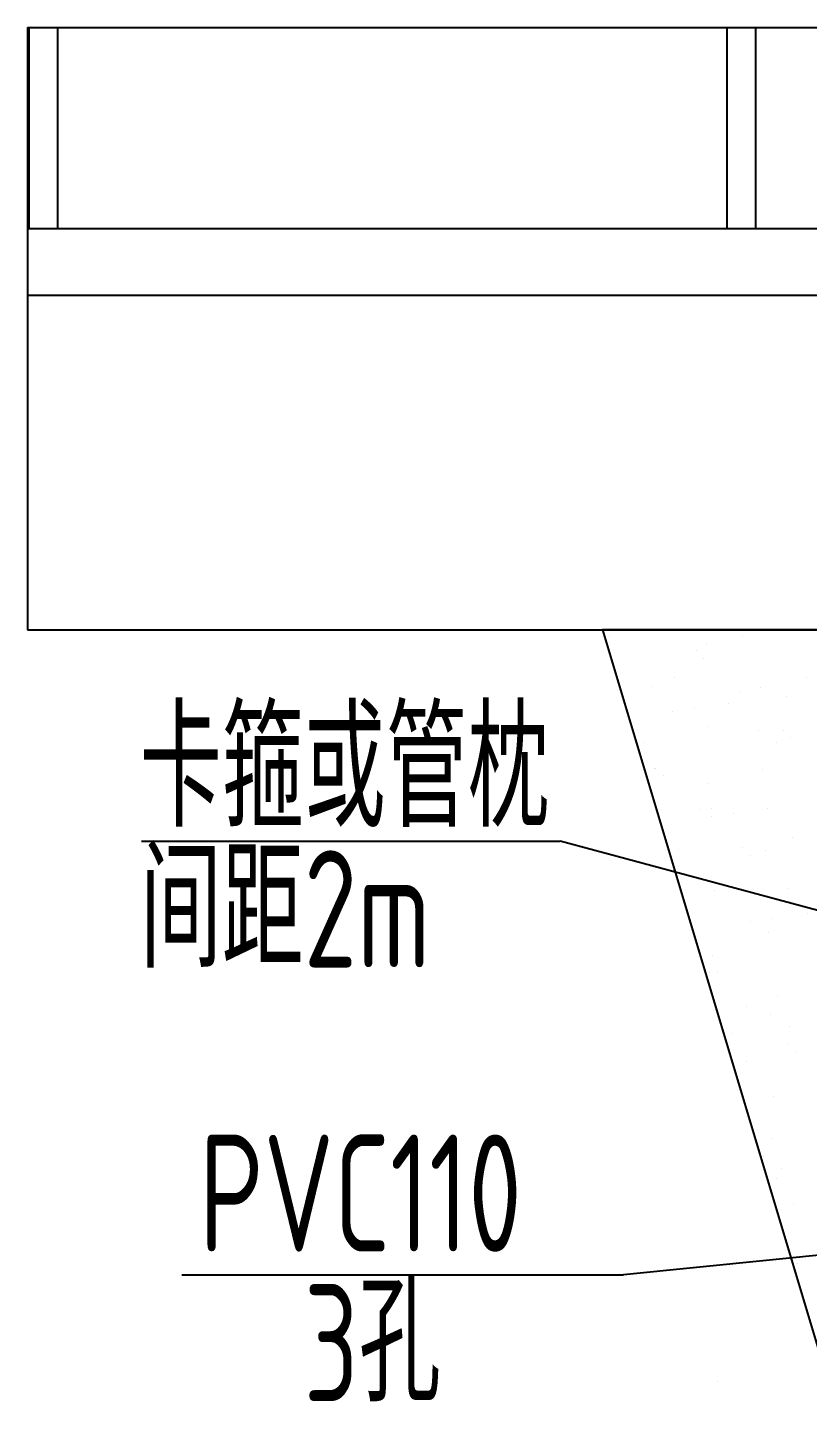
# Model space of a CAD drawing. Header units: millimetres. Extents: x 864899 to 866159, y 2547883 to 2548180.
# Drawn here: x 865115.11 to 865138.42, y 2547975.94 to 2548017.14 of the extents above; entities that cross this region are included whole.
import ezdxf

# ---------------------------------------------------------------- set-up
doc = ezdxf.new("R2010")
doc.units = ezdxf.units.MM
doc.header["$LTSCALE"] = 1000
doc.layers.get('0').update_dxf_attribs({"linetype": 'CONTINUOUS'})
for name, color, linetype in [('dll-结构外框', 6, 'CONTINUOUS'), ('TK', 4, 'CONTINUOUS'), ('标注', 1, 'CONTINUOUS'), ('电照标注', 4, 'CONTINUOUS')]:
    doc.layers.add(name, color=color, linetype=linetype)
doc.styles.add('hz', font='tssdeng.shx', dxfattribs={"width": 0.9, "bigfont": 'hztxt.shx'})

msp = doc.modelspace()

# ---------------------------------------------------------------- linework, layer by layer
at = {"color": 0, "lineweight": 0}
msp.add_line((865115.10888, 2548005.13708), (865115.10888, 2547999.37679), dxfattribs=at)
at = {"layer": 'dll-结构外框', "color": 4}
for p, q in [((865115.10888, 2548017.13708), (865195.42187, 2548017.13708)), ((865115.10888, 2548017.13708), (865115.10888, 2547999.13708)), ((865115.15012, 2548017.13708), (865115.15012, 2548011.13708)), ((865116.00624, 2548017.13708), (865116.00624, 2548011.13708)), ((865136.00624, 2548017.13708), (865136.00624, 2548011.13708)), ((865136.86237, 2548017.13708), (865136.86237, 2548011.13708)), ((865115.10888, 2548011.13708), (865193.39964, 2548011.13708)), ((865115.10888, 2548009.13708), (865194.73298, 2548009.13708)), ((865115.10888, 2547999.13708), (865195.42187, 2547999.13708))]:
    msp.add_line(p, q, dxfattribs=at)
at = {"layer": 'TK', "color": 0, "linetype": 'Continuous'}
for p, q in [((865132.50694, 2547998.95183), (865132.50694, 2547998.95183)), ((865136.4619, 2547998.95901), (865136.4619, 2547998.95901)), ((865135.08724, 2547998.51081), (865135.08724, 2547998.51081)), ((865135.39466, 2547998.70053), (865135.39466, 2547998.70053)), ((865135.32133, 2547998.29631), (865135.32133, 2547998.29631)), ((865134.43493, 2547997.72356), (865134.43493, 2547997.72356)), ((865138.38989, 2547997.73075), (865138.38989, 2547997.73075)), ((865133.75738, 2547997.4442), (865133.75738, 2547997.4442)), ((865136.42621, 2547997.28387), (865136.42621, 2547997.28387)), ((865137.00615, 2547997.42862), (865137.00615, 2547997.42862)), ((865137.79198, 2547997.15381), (865137.79198, 2547997.15381)), ((865134.37343, 2547996.70375), (865134.37343, 2547996.70375)), ((865135.03448, 2547996.79078), (865135.03448, 2547996.79078)), ((865136.06697, 2547996.92671), (865136.06697, 2547996.92671)), ((865135.47466, 2547996.25347), (865135.47466, 2547996.25347)), ((865136.95203, 2547996.11999), (865136.95203, 2547996.11999)), ((865137.69027, 2547996.12557), (865137.69027, 2547996.12557)), ((865137.92436, 2547995.91107), (865137.92436, 2547995.91107)), ((865133.53262, 2547995.77162), (865133.53262, 2547995.77162)), ((865137.48758, 2547995.7788), (865137.48758, 2547995.7788)), ((865133.83738, 2547994.99713), (865133.83738, 2547994.99713)), ((865133.87249, 2547995.01092), (865133.87249, 2547995.01092)), ((865134.10658, 2547994.79642), (865134.10658, 2547994.79642)), ((865137.08615, 2547994.98155), (865137.08615, 2547994.98155)), ((865135.46062, 2547994.54335), (865135.46062, 2547994.54335)), ((865135.21146, 2547993.78398), (865135.21146, 2547993.78398)), ((865135.54437, 2547993.56968), (865135.54437, 2547993.56968)), ((865135.55466, 2547993.8064), (865135.55466, 2547993.8064)), ((865136.20541, 2547993.65671), (865136.20541, 2547993.65671)), ((865137.2379, 2547993.79264), (865137.2379, 2547993.79264)), ((865134.55831, 2547992.59141), (865134.55831, 2547992.59141)), ((865136.47552, 2547992.62569), (865136.47552, 2547992.62569)), ((865137.97772, 2547992.93978), (865137.97772, 2547992.93978)), ((865136.70961, 2547992.41119), (865136.70961, 2547992.41119)), ((865137.16615, 2547992.53449), (865137.16615, 2547992.53449)), ((865135.63467, 2547991.35933), (865135.63467, 2547991.35933)), ((865136.4863, 2547991.36314), (865136.4863, 2547991.36314)), ((865137.81449, 2547991.39875), (865137.81449, 2547991.39875)), ((865137.37635, 2547990.52265), (865137.37635, 2547990.52265)), ((865138.40884, 2547990.65858), (865138.40884, 2547990.65858)), ((865134.99029, 2547990.20851), (865134.99029, 2547990.20851)), ((865136.7153, 2547990.43562), (865136.7153, 2547990.43562)), ((865137.24616, 2547990.08742), (865137.24616, 2547990.08742)), ((865135.584, 2547989.4112), (865135.584, 2547989.4112)), ((865135.49486, 2547988.9113), (865135.49486, 2547988.9113)), ((865135.71467, 2547988.91227), (865135.71467, 2547988.91227)), ((865137.51199, 2547988.18293), (865137.51199, 2547988.18293)), ((865136.59974, 2547987.89886), (865136.59974, 2547987.89886)), ((865137.32616, 2547987.64035), (865137.32616, 2547987.64035)), ((865137.88624, 2547987.30155), (865137.88624, 2547987.30155)), ((865136.16122, 2547987.07445), (865136.16122, 2547987.07445)), ((865136.07413, 2547986.57218), (865136.07413, 2547986.57218)), ((865137.8638, 2547986.74056), (865137.8638, 2547986.74056)), ((865138.09789, 2547986.52606), (865138.09789, 2547986.52606)), ((865136.60968, 2547986.23099), (865136.60968, 2547986.23099)), ((865137.40616, 2547985.19329), (865137.40616, 2547985.19329)), ((865137.33216, 2547983.94039), (865137.33216, 2547983.94039)), ((865137.09981, 2547983.39197), (865137.09981, 2547983.39197)), ((865137.48616, 2547982.74622), (865137.48616, 2547982.74622)), ((865137.63537, 2547983.05078), (865137.63537, 2547983.05078)), ((865137.98802, 2547982.01374), (865137.98802, 2547982.01374)), ((865138.1255, 2547980.21176), (865138.1255, 2547980.21176)), ((865135.73178, 2547976.68318), (865135.73178, 2547976.68318))]:
    msp.add_line(p, q, dxfattribs=at)
at = {"layer": '标注', "color": 7, "lineweight": -3}
for p in [(865155.25538, 2547982.13708), (865119.72026, 2547979.86604)]:
    msp.add_line(p, (865132.91736, 2547979.86604), dxfattribs=at)
for points in [[(865118.50934, 2547992.82396), (865131.03005, 2547992.82396)], [(865155.42953, 2547986.25974), (865131.03005, 2547992.82396)]]:
    msp.add_lwpolyline(points, dxfattribs=at)
at = {"layer": '电照标注', "color": 0}
msp.add_lwpolyline([(865132.29538, 2547999.13708), (865139.25538, 2547975.93708), (865150.25538, 2547975.93708), (865160.25538, 2547975.93708), (865177.25538, 2547975.93708), (865184.21538, 2547999.13708), (865132.29538, 2547999.13708)], dxfattribs=at)

# ---------------------------------------------------------------- texts
at = {"layer": '电照标注', "lineweight": -3, "style": 'hz', "width": 0.7}
for s, p in [('卡箍或管枕', (865118.46357, 2547993.25597)), ('间距2m', (865118.46357, 2547989.05049)), ('PVC110', (865120.2356, 2547980.56038)), ('3孔', (865123.36283, 2547976.08471))]:
    msp.add_text(s, height=3.5, dxfattribs=at).set_placement(p)

doc.saveas('drawing.dxf')
